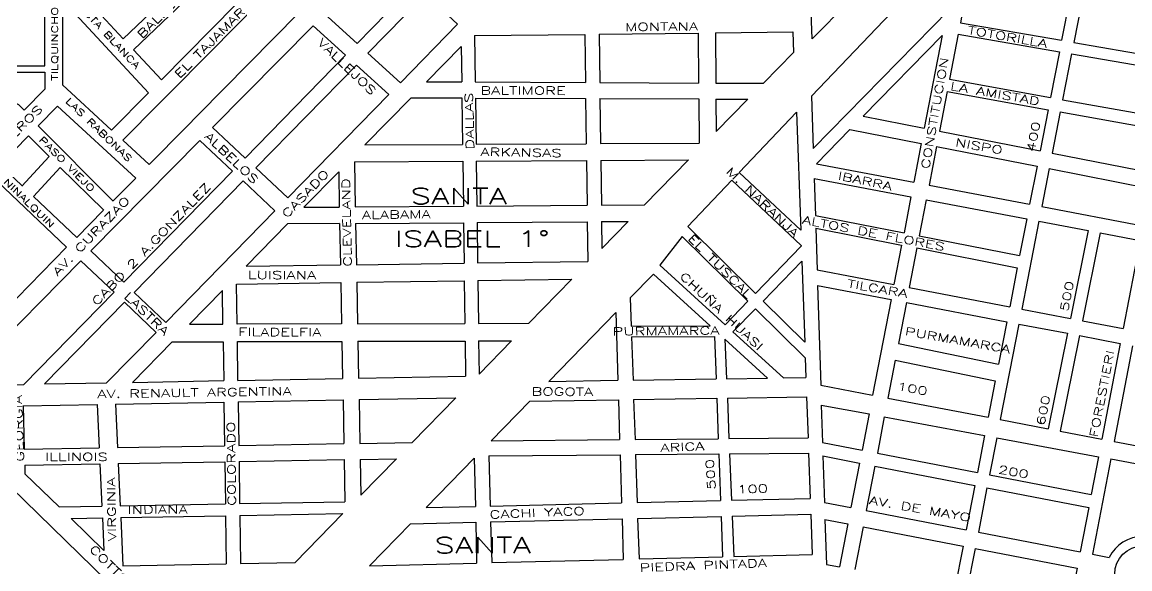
# Model space of a CAD drawing. Header units: millimetres. Extents: x 4374322 to 4409026, y 6503580 to 6534206.
# Drawn here: x 4382578 to 4383962, y 6517834 to 6518517 of the extents above; entities that cross this region are included whole.
import ezdxf

# ---------------------------------------------------------------- set-up
doc = ezdxf.new("R2010")
doc.units = ezdxf.units.MM
for name, color, linetype in [('LINEA CALLE', 252, 'Continuous'), ('NOMBRE BARRIO', 8, 'Continuous'), ('NOMBRE CALLE', 252, 'Continuous')]:
    doc.layers.add(name, color=color, linetype=linetype)
doc.styles.add('ROMANS', font='romans')

msp = doc.modelspace()

# ---------------------------------------------------------------- linework, layer by layer
at = {"layer": 'LINEA CALLE', "transparency": 33554687}
for p, q in [((4382996.2, 6518490.4), (4383068.3, 6518564.1)), ((4383698.7, 6518566.2), (4383564.1, 6518424.6)), ((4383009.6, 6518478.2), (4383081.6, 6518551.8)), ((4383121.7, 6518514.5), (4383081.6, 6518551.8)), ((4383886.8, 6518547.6), (4383876.5, 6518494.4)), ((4383902, 6518544.9), (4383891.6, 6518491.8)), ((4382955.5, 6518527.3), (4382996.2, 6518490.4)), ((4383736.1, 6518532.4), (4383566.2, 6518359)), ((4383050.2, 6518441.4), (4383121.7, 6518514.5)), ((4383751.8, 6518525.7), (4383750, 6518516.4)), ((4383750, 6518516.4), (4383876.5, 6518494.4)), ((4382941.1, 6518512.6), (4382981.8, 6518475.7)), ((4383142.9, 6518500.2), (4383280.6, 6518501.8)), ((4383142.9, 6518500.2), (4383143.7, 6518442.3)), ((4383280.6, 6518501.8), (4383281.4, 6518441.7)), ((4383298.5, 6518502.1), (4383422.4, 6518503.5)), ((4383298.5, 6518502.1), (4383299.3, 6518441.6)), ((4383422.4, 6518503.5), (4383422.9, 6518441)), ((4383443.8, 6518503.8), (4383540.4, 6518504.9)), ((4383443.8, 6518503.8), (4383444.3, 6518440.9)), ((4383540.4, 6518504.9), (4383541.4, 6518479.2)), ((4383727, 6518500.5), (4383628.3, 6518399.7)), ((4383727, 6518500.5), (4383704.7, 6518384.7)), ((4383747.2, 6518502.1), (4383736.3, 6518445.7)), ((4383747.2, 6518502.1), (4383873.7, 6518480.1)), ((4383083, 6518442.6), (4383126.2, 6518486.8)), ((4383126.2, 6518486.8), (4383126.8, 6518442.4)), ((4383891.6, 6518491.8), (4384017.7, 6518469.9)), ((4383009.6, 6518478.2), (4383050.2, 6518441.4)), ((4383541.4, 6518479.2), (4383503.8, 6518440.7)), ((4383873.7, 6518480.1), (4383862.5, 6518422.9)), ((4383888.8, 6518477.5), (4383877.7, 6518420.2)), ((4383888.8, 6518477.5), (4384015, 6518455.6)), ((4382995.2, 6518463.5), (4383035.7, 6518426.7)), ((4383736.3, 6518445.7), (4383862.5, 6518422.9)), ((4383083, 6518442.6), (4383126.8, 6518442.4)), ((4383143.7, 6518442.3), (4383281.4, 6518441.7)), ((4383299.3, 6518441.6), (4383422.9, 6518441)), ((4383444.3, 6518440.9), (4383503.8, 6518440.7)), ((4383733.4, 6518430.4), (4383723.8, 6518381)), ((4383733.4, 6518430.4), (4383859.5, 6518407.7)), ((4383005.8, 6518363.7), (4383063.6, 6518422.7)), ((4383063.6, 6518422.7), (4383127.1, 6518422.4)), ((4383127.1, 6518422.4), (4383127.9, 6518364.4)), ((4383143.9, 6518422.3), (4383281.7, 6518421.7)), ((4383143.9, 6518422.3), (4383144.7, 6518364.5)), ((4383281.7, 6518421.7), (4383282.5, 6518365.2)), ((4383299.6, 6518421.6), (4383300.3, 6518365.3)), ((4383299.6, 6518421.6), (4383423.1, 6518421.1)), ((4383423.1, 6518421.1), (4383423.5, 6518366)), ((4383444.5, 6518421), (4383444.8, 6518380.3)), ((4383444.5, 6518421), (4383484.4, 6518420.8)), ((4383484.4, 6518420.8), (4383444.8, 6518380.3)), ((4383564.1, 6518424.6), (4383566.2, 6518359)), ((4383877.7, 6518420.2), (4384003.8, 6518397.4)), ((4383545.2, 6518404.7), (4383473.5, 6518329.4)), ((4383545.2, 6518404.7), (4383550.4, 6518257.2)), ((4383859.5, 6518407.7), (4383849.5, 6518356.3)), ((4383874.7, 6518404.9), (4383864.6, 6518353.3)), ((4383874.7, 6518404.9), (4384000.9, 6518382.2)), ((4383628.3, 6518399.7), (4383704.7, 6518384.7)), ((4383612, 6518383.1), (4383570, 6518340.2)), ((4383612, 6518383.1), (4383701, 6518365.6)), ((4383723.8, 6518381), (4383849.5, 6518356.3)), ((4383005.8, 6518363.7), (4383127.9, 6518364.4)), ((4383144.7, 6518364.5), (4383282.5, 6518365.2)), ((4383300.3, 6518365.3), (4383423.5, 6518366)), ((4383701, 6518365.6), (4383691.6, 6518317.1)), ((4383720.1, 6518361.8), (4383710.8, 6518313.4)), ((4383720.1, 6518361.8), (4383845.8, 6518337.1)), ((4383864.6, 6518353.3), (4383990.6, 6518328.6)), ((4382992.8, 6518342.6), (4383128.1, 6518343.3)), ((4382992.8, 6518342.6), (4382993.9, 6518286.2)), ((4383128.1, 6518343.3), (4383128.9, 6518287.2)), ((4383145, 6518343.4), (4383282.7, 6518344.2)), ((4383145, 6518343.4), (4383145.7, 6518287.3)), ((4383282.7, 6518344.2), (4383283.5, 6518288.3)), ((4383300.6, 6518344.3), (4383410.1, 6518344.9)), ((4383300.6, 6518344.3), (4383301.4, 6518288.5)), ((4383410.1, 6518344.9), (4383355.4, 6518288.9)), ((4383570, 6518340.2), (4383691.6, 6518317.1)), ((4383845.8, 6518337.1), (4383836.5, 6518289.5)), ((4383860.9, 6518334.2), (4383851.6, 6518286.6)), ((4383860.9, 6518334.2), (4383986.9, 6518309.4)), ((4382973.1, 6518330.2), (4382973.9, 6518286.1)), ((4383464.3, 6518319.6), (4383409.2, 6518261.7)), ((4383464.3, 6518319.6), (4383551.1, 6518238.1)), ((4383473.5, 6518329.4), (4383550.4, 6518257.2)), ((4383567.3, 6518321.9), (4383568.8, 6518275.7)), ((4383567.3, 6518321.9), (4383688.1, 6518298.9)), ((4383710.8, 6518313.4), (4383836.5, 6518289.5)), ((4383688.1, 6518298.9), (4383679.5, 6518254)), ((4383707.3, 6518295.2), (4383698.6, 6518250.2)), ((4383707.3, 6518295.2), (4383833, 6518271.3)), ((4382993.9, 6518286.2), (4383128.9, 6518287.2)), ((4383145.7, 6518287.3), (4383283.5, 6518288.3)), ((4383301.4, 6518288.5), (4383355.4, 6518288.9)), ((4383851.6, 6518286.6), (4383978, 6518262.6)), ((4382974.3, 6518265.4), (4382975.3, 6518213.7)), ((4382994.3, 6518265.6), (4383129.2, 6518266.5)), ((4382994.3, 6518265.6), (4382995.3, 6518214)), ((4383129.2, 6518266.5), (4383129.8, 6518216)), ((4383146, 6518266.7), (4383283.8, 6518267.7)), ((4383146, 6518266.7), (4383146.7, 6518216.2)), ((4383283.8, 6518267.7), (4383284.5, 6518218.2)), ((4383301.6, 6518267.8), (4383335, 6518268.1)), ((4383301.6, 6518267.8), (4383302.1, 6518234.4)), ((4383335, 6518268.1), (4383302.1, 6518234.4)), ((4383568.8, 6518275.7), (4383679.5, 6518254)), ((4383833, 6518271.3), (4383824, 6518225.5)), ((4383848.1, 6518268.4), (4383826.7, 6518158.6)), ((4383848.1, 6518268.4), (4383909.5, 6518256.7)), ((4383409.2, 6518261.7), (4383493.8, 6518178)), ((4383569.3, 6518259.7), (4383570.9, 6518207.6)), ((4383569.3, 6518259.7), (4383676.5, 6518238.6)), ((4383698.6, 6518250.2), (4383824, 6518225.5)), ((4383909.5, 6518256.7), (4383887.4, 6518146.9)), ((4383924.6, 6518253.9), (4383902.6, 6518144)), ((4383924.6, 6518253.9), (4383974.5, 6518244.4)), ((4383402.5, 6518249.4), (4383374.2, 6518213.4)), ((4383402.5, 6518249.4), (4383484.4, 6518168.4)), ((4383551.1, 6518237), (4383493.8, 6518178)), ((4383551.1, 6518238.1), (4383551.1, 6518237)), ((4383676.5, 6518238.6), (4383667, 6518189.2)), ((4383974.5, 6518244.4), (4383953.3, 6518134.3)), ((4383695.6, 6518234.9), (4383686.1, 6518185.5)), ((4383695.6, 6518234.9), (4383821.1, 6518210.2)), ((4382995.3, 6518214), (4383129.8, 6518216)), ((4383146.7, 6518216.2), (4383284.5, 6518218.2)), ((4383374.2, 6518213.4), (4383455.9, 6518139)), ((4383551.8, 6518218.3), (4383503.4, 6518168.6)), ((4383551.8, 6518218.3), (4383555.4, 6518117.2)), ((4383821.1, 6518210.2), (4383811.6, 6518161.5)), ((4383147, 6518194.3), (4383264.6, 6518196)), ((4383264.6, 6518196), (4383210.6, 6518140.8)), ((4383366.3, 6518202.4), (4383337.5, 6518172.8)), ((4383366.3, 6518202.4), (4383437.3, 6518137.8)), ((4383570.9, 6518207.6), (4383667, 6518189.2)), ((4382975.7, 6518191.8), (4382976.7, 6518140.1)), ((4382995.7, 6518192.1), (4383130.1, 6518194)), ((4382995.7, 6518192.1), (4382996.7, 6518140.2)), ((4383130.1, 6518194), (4383130.8, 6518140.6)), ((4383147, 6518194.3), (4383147.7, 6518140.6)), ((4383571.5, 6518188.1), (4383575.4, 6518063.5)), ((4383571.5, 6518188.1), (4383663.4, 6518170.5)), ((4383686.1, 6518185.5), (4383811.6, 6518161.5)), ((4383337.5, 6518172.8), (4383338.7, 6518137.2)), ((4383484.4, 6518168.4), (4383455.9, 6518139)), ((4383503.4, 6518168.6), (4383555.4, 6518117.2)), ((4383663.4, 6518170.5), (4383640.3, 6518051.1)), ((4383682.5, 6518166.8), (4383672.6, 6518115.6)), ((4383682.5, 6518166.8), (4383807.9, 6518142.8)), ((4383319.5, 6518154.3), (4383235.9, 6518068.3)), ((4383319.5, 6518154.3), (4383322, 6518069.6)), ((4383494, 6518159), (4383465.8, 6518130)), ((4383494, 6518159), (4383556.1, 6518097.6)), ((4383826.7, 6518158.6), (4383887.4, 6518146.9)), ((4382996.7, 6518140.2), (4383130.8, 6518140.6)), ((4383147.7, 6518140.6), (4383210.6, 6518140.8)), ((4383807.9, 6518142.8), (4383797.6, 6518089.8)), ((4383823, 6518139.9), (4383799.8, 6518020.5)), ((4383823, 6518139.9), (4383883.6, 6518128.3)), ((4383902.6, 6518144), (4383953.3, 6518134.3)), ((4383338.7, 6518137.2), (4383437.3, 6518137.8)), ((4383465.8, 6518130), (4383528.8, 6518072.6)), ((4383883.6, 6518128.3), (4383859.7, 6518009)), ((4383898.8, 6518125.4), (4383874.8, 6518006.1)), ((4383898.8, 6518125.4), (4383949.7, 6518115.6)), ((4382977.1, 6518118.2), (4382978, 6518072)), ((4382997.1, 6518118.3), (4383131.1, 6518118.6)), ((4382997.1, 6518118.3), (4382998, 6518072.3)), ((4383131.1, 6518118.6), (4383131.7, 6518074.9)), ((4383148, 6518118.7), (4383189.1, 6518118.8)), ((4383148, 6518118.7), (4383148.5, 6518077.3)), ((4383189.1, 6518118.8), (4383148.5, 6518077.3)), ((4383339.1, 6518123.8), (4383442.8, 6518124.4)), ((4383339.1, 6518123.8), (4383340.9, 6518069.9)), ((4383442.8, 6518124.4), (4383444.7, 6518071.4)), ((4383455.8, 6518120.9), (4383457.8, 6518071.6)), ((4383455.8, 6518120.9), (4383509.1, 6518072.3)), ((4383672.6, 6518115.6), (4383797.6, 6518089.8)), ((4383949.7, 6518115.6), (4383926.8, 6517996.1)), ((4383964.9, 6518112.7), (4383942, 6517993.2)), ((4383556.1, 6518097.6), (4383556.9, 6518073)), ((4383668.6, 6518094.7), (4383659.5, 6518047.4)), ((4383668.6, 6518094.7), (4383793.5, 6518068.9)), ((4382847.2, 6518069.5), (4382978, 6518072)), ((4382998, 6518072.3), (4383131.7, 6518074.9)), ((4383340.9, 6518069.9), (4383444.7, 6518071.4)), ((4383457.8, 6518071.6), (4383509.1, 6518072.3)), ((4383528.8, 6518072.6), (4383556.9, 6518073)), ((4382536.6, 6518063.7), (4382579.8, 6518064.5)), ((4382605.6, 6518065), (4382683.1, 6518066.4)), ((4382715.5, 6518067), (4382829.4, 6518069.2)), ((4383235.9, 6518068.3), (4383322, 6518069.6)), ((4383575.4, 6518063.5), (4383640.3, 6518051.1)), ((4383793.5, 6518068.9), (4383784.7, 6518023.4)), ((4382694.4, 6518039.6), (4382829.7, 6518042.2)), ((4382829.7, 6518042.2), (4382830.5, 6517987.8)), ((4382847.5, 6518042.5), (4382978.5, 6518045)), ((4382847.5, 6518042.5), (4382848.3, 6517988.2)), ((4382978.5, 6518045), (4382979.5, 6517990.5)), ((4382998.5, 6518045.4), (4383119.5, 6518047.6)), ((4382998.5, 6518045.4), (4382999.5, 6517990.8)), ((4383119.5, 6518047.6), (4383065.1, 6517992)), ((4383211.9, 6518043.7), (4383163.7, 6517994.1)), ((4383211.9, 6518043.7), (4383322.7, 6518045.3)), ((4383322.7, 6518045.3), (4383324.2, 6517995.5)), ((4383341.7, 6518045.6), (4383445.6, 6518047.1)), ((4383341.7, 6518045.6), (4383343.4, 6517995.7)), ((4383445.6, 6518047.1), (4383447.4, 6517996.6)), ((4383458.8, 6518047.3), (4383557.8, 6518048.8)), ((4383458.8, 6518047.3), (4383460.8, 6517996.7)), ((4383557.8, 6518048.8), (4383559.6, 6517997.6)), ((4383659.5, 6518047.4), (4383784.7, 6518023.4)), ((4382578.8, 6518037.5), (4382671.4, 6518039.2)), ((4382578.8, 6518037.5), (4382580.3, 6517983.4)), ((4382671.4, 6518039.2), (4382673.9, 6517985.1)), ((4382694.4, 6518039.6), (4382696.8, 6517985.5)), ((4383576.2, 6518038.6), (4383577.7, 6517992)), ((4383576.2, 6518038.6), (4383635.8, 6518027.5)), ((4383635.8, 6518027.5), (4383627.1, 6517982.4)), ((4383654.9, 6518023.9), (4383646.2, 6517978.7)), ((4383654.9, 6518023.9), (4383780.2, 6518000.6)), ((4383799.8, 6518020.5), (4383859.7, 6518009)), ((4383874.8, 6518006.1), (4383926.8, 6517996.1)), ((4382502.1, 6517995.5), (4382792.6, 6517713.2)), ((4382696.8, 6517985.5), (4382830.5, 6517987.8)), ((4382848.3, 6517988.2), (4382979.5, 6517990.5)), ((4382999.5, 6517990.8), (4383065.1, 6517992)), ((4383163.7, 6517994.1), (4383324.2, 6517995.5)), ((4383343.4, 6517995.7), (4383447.4, 6517996.6)), ((4383460.8, 6517996.7), (4383559.6, 6517997.6)), ((4383577.7, 6517992), (4383627.1, 6517982.4)), ((4383780.2, 6518000.6), (4383771.2, 6517954.5)), ((4383795.3, 6517997.8), (4383786.3, 6517951.5)), ((4383795.3, 6517997.8), (4383922.6, 6517974.1)), ((4383942, 6517993.2), (4383998.5, 6517982.4)), ((4382580.3, 6517983.4), (4382673.9, 6517985.1)), ((4383160.6, 6517975.1), (4383324.8, 6517976.5)), ((4383160.6, 6517975.1), (4383162.4, 6517912.5)), ((4383324.8, 6517976.5), (4383326.6, 6517916.4)), ((4383344, 6517976.7), (4383448.1, 6517977.6)), ((4383344, 6517976.7), (4383346, 6517916.9)), ((4383448.1, 6517977.6), (4383450.2, 6517919.4)), ((4383461.6, 6517977.7), (4383560.3, 6517978.6)), ((4383461.6, 6517977.7), (4383464, 6517919.7)), ((4383560.3, 6517978.6), (4383562.2, 6517922)), ((4383578.2, 6517975.1), (4383580, 6517917)), ((4383578.2, 6517975.1), (4383623.9, 6517966.2)), ((4383646.2, 6517978.7), (4383771.2, 6517954.5)), ((4383922.6, 6517974.1), (4383913.5, 6517926.9)), ((4382580.8, 6517963.4), (4382674.8, 6517965.1)), ((4382580.8, 6517963.4), (4382581.1, 6517952.9)), ((4382674.8, 6517965.1), (4382677.2, 6517912.4)), ((4382697.7, 6517965.5), (4382830.8, 6517967.8)), ((4382697.7, 6517965.5), (4382700.1, 6517912.8)), ((4382830.8, 6517967.8), (4382831.5, 6517915.2)), ((4382848.6, 6517968.2), (4382979.9, 6517970.5)), ((4382848.6, 6517968.2), (4382849.3, 6517915.5)), ((4382979.9, 6517970.5), (4382980.9, 6517917.9)), ((4382999.9, 6517970.8), (4383045.2, 6517971.6)), ((4382999.9, 6517970.8), (4383000.7, 6517926.1)), ((4383045.2, 6517971.6), (4383000.7, 6517926.1)), ((4383142.5, 6517972.4), (4383082.5, 6517910.6)), ((4383142.5, 6517972.4), (4383143.9, 6517912.1)), ((4383623.9, 6517966.2), (4383613.2, 6517910.6)), ((4383643.1, 6517962.5), (4383632.3, 6517906.9)), ((4383643.1, 6517962.5), (4383768.1, 6517938.3)), ((4383937.8, 6517971.3), (4383915, 6517852.3)), ((4383937.8, 6517971.3), (4383994.4, 6517960.7)), ((4382581.1, 6517952.9), (4382623.8, 6517911.4)), ((4383786.3, 6517951.5), (4383913.5, 6517926.9)), ((4383768.1, 6517938.3), (4383757.2, 6517882.8)), ((4383783.2, 6517935.4), (4383772.4, 6517879.9)), ((4383783.2, 6517935.4), (4383910.4, 6517910.7)), ((4382849.3, 6517915.5), (4382980.9, 6517917.9)), ((4383346, 6517916.9), (4383450.2, 6517919.4)), ((4383464, 6517919.7), (4383562.2, 6517922)), ((4382623.8, 6517911.4), (4382677.2, 6517912.4)), ((4382700.1, 6517912.8), (4382831.5, 6517915.2)), ((4383082.5, 6517910.6), (4383143.9, 6517912.1)), ((4383162.4, 6517912.5), (4383326.6, 6517916.4)), ((4383580, 6517917), (4383613.2, 6517910.6)), ((4383632.3, 6517906.9), (4383757.2, 6517882.8)), ((4383910.4, 6517910.7), (4383899.8, 6517855.2)), ((4382638.7, 6517896.9), (4382677.8, 6517897.6)), ((4382638.7, 6517896.9), (4382679.7, 6517857.1)), ((4382677.8, 6517897.6), (4382679.7, 6517857.1)), ((4382700.8, 6517898), (4382831.7, 6517900.4)), ((4382700.8, 6517898), (4382703.5, 6517837.6)), ((4382831.7, 6517900.4), (4382832.5, 6517840.3)), ((4382849.5, 6517900.7), (4382978.2, 6517903.1)), ((4382849.5, 6517900.7), (4382850.3, 6517840.7)), ((4382978.2, 6517903.1), (4382918.6, 6517842.1)), ((4383062.7, 6517890.3), (4383011.7, 6517837.9)), ((4383062.7, 6517890.3), (4383144.4, 6517892.3)), ((4383144.4, 6517892.3), (4383145.5, 6517841.3)), ((4383163, 6517892.7), (4383327.2, 6517896.6)), ((4383163, 6517892.7), (4383164.5, 6517841.8)), ((4383327.2, 6517896.6), (4383328.7, 6517845.9)), ((4383346.7, 6517897.1), (4383450.9, 6517899.5)), ((4383346.7, 6517897.1), (4383348.4, 6517846.4)), ((4383450.9, 6517899.5), (4383452.7, 6517849)), ((4383464.8, 6517899.9), (4383562.9, 6517902.2)), ((4383464.8, 6517899.9), (4383466.8, 6517849.4)), ((4383562.9, 6517902.2), (4383564.7, 6517851.9)), ((4383580.7, 6517895.6), (4383582.5, 6517839.6)), ((4383580.7, 6517895.6), (4383609.3, 6517890.1)), ((4383609.3, 6517890.1), (4383598.9, 6517836.6)), ((4383628.4, 6517886.4), (4383618.1, 6517833)), ((4383628.4, 6517886.4), (4383753.3, 6517862.3)), ((4383772.4, 6517879.9), (4383899.8, 6517855.2)), ((4383753.3, 6517862.3), (4383743, 6517809.8)), ((4383348.4, 6517846.4), (4383452.7, 6517849)), ((4383466.8, 6517849.4), (4383564.7, 6517851.9)), ((4383768.4, 6517859.4), (4383758.2, 6517807)), ((4383768.4, 6517859.4), (4383895.8, 6517834.8)), ((4383915, 6517852.3), (4383935.8, 6517848.3)), ((4382703.5, 6517837.6), (4382832.5, 6517840.3)), ((4382850.3, 6517840.7), (4382918.6, 6517842.1)), ((4383011.7, 6517837.9), (4383145.5, 6517841.3)), ((4383164.5, 6517841.8), (4383328.7, 6517845.9)), ((4383582.5, 6517839.6), (4383598.9, 6517836.6)), ((4383895.8, 6517834.8), (4383885.9, 6517783.3))]:
    msp.add_line(p, q, dxfattribs=at)
for points in [[(4383561.3, 6518583.5), (4383598.4, 6518585.9), (4383672, 6518660.9), (4383701, 6518634), (4383564.7, 6518496.1)], [(4382704, 6518496.3), (4382628.1, 6518578.1), (4382628.1, 6518603.9), (4382643.1, 6518618.7), (4382737.9, 6518528.8)], [(4382842.2, 6518602.4), (4382876.3, 6518571.5), (4382751.5, 6518445.1), (4382716.8, 6518482.5)], [(4382765.3, 6518432.2), (4382749.3, 6518416), (4382703.3, 6518369.5), (4382736.3, 6518339.2), (4382782, 6518385.4), (4382798.1, 6518401.7), (4382923.5, 6518528.6), (4382890.2, 6518558.8)], [(4382689.4, 6518382.2), (4382735.5, 6518428.9), (4382628, 6518544.7), (4382627.9, 6518438.6)], [(4382663.2, 6518231.3), (4382704.5, 6518192), (4382840.4, 6518331), (4382799.4, 6518369.2)], [(4382853.6, 6518318.6), (4382717.6, 6518179.4), (4382757, 6518141.8), (4382893.5, 6518281.3)], [(4382786.6, 6518139.6), (4382828.4, 6518139.7), (4382827.8, 6518181.8)]]:
    msp.add_lwpolyline(points, close=True, dxfattribs=at)
for points in [[(4382606, 6518569.9), (4382566.9, 6518554, 0.305065), (4382565.1, 6518551.2), (4382565.1, 6518465.5, 0.414214), (4382568.1, 6518462.5), (4382605.9, 6518462.5), (4382606, 6518569.9)], [(4382580.1, 6518407.2), (4382573.3, 6518413.7, 0.191937), (4382569.8, 6518415.1), (4382500.3, 6518415.1, -0.414214), (4382495.3, 6518420.1), (4382495.3, 6518449.5, -0.414214), (4382500.3, 6518454.5), (4382605.9, 6518454.5), (4382605.8, 6518433.2), (4382580.1, 6518407.2)]]:
    msp.add_lwpolyline(points, format="xyb", dxfattribs=at)
for points in [[(4382941.1, 6518512.6), (4382815.4, 6518385.4), (4382856.3, 6518347.3), (4382981.8, 6518475.7)], [(4382995.2, 6518463.5), (4382869.5, 6518334.9), (4382909.4, 6518297.6), (4383035.7, 6518426.7)], [(4382691.3, 6518293.6), (4382597.7, 6518387.4), (4382621.9, 6518411.9), (4382719.6, 6518322.3), (4382691.1, 6518293.8)], [(4382577.5, 6518312.5), (4382549.8, 6518338.8), (4382585.4, 6518375), (4382611.4, 6518349.3), (4382577, 6518312)], [(4382678.9, 6518281.6), (4382645.8, 6518247.8), (4382591.7, 6518299.1), (4382625.2, 6518335.5), (4382679.6, 6518282.3)], [(4382973.1, 6518330.2), (4382929.5, 6518285.7), (4382973.9, 6518286.1)], [(4382974.3, 6518265.4), (4382909.2, 6518264.9), (4382857.4, 6518212), (4382975.3, 6518213.7)], [(4382579.8, 6518064.5), (4382692.4, 6518179.6), (4382651.1, 6518219), (4382525.8, 6518092.2)], [(4382976.7, 6518140.1), (4382846.2, 6518139.8), (4382845.5, 6518189.9), (4382975.7, 6518191.8)], [(4382683.1, 6518066.4), (4382744.9, 6518129.5), (4382705.5, 6518167.1), (4382605.6, 6518065)], [(4382715.5, 6518067), (4382765, 6518117.6), (4382828.7, 6518117.8), (4382829.4, 6518069.2)], [(4382847.2, 6518069.5), (4382846.5, 6518117.9), (4382977.1, 6518118.2)]]:
    msp.add_lwpolyline(points, dxfattribs=at)
msp.add_lwpolyline([(4382481.6, 6518120.8), (4382477.3, 6518282.2), (4382508.7, 6518298.8), (4382529.4, 6518318.3), (4382537.6, 6518326.5), (4382633.1, 6518236.1), (4382509.2, 6518109.2, 0.114867)], format="xyb", close=True, dxfattribs=at)
msp.add_circle((4383977.9, 6517827.5), 35.1, dxfattribs=at)
msp.add_arc((4383977.9, 6517827.5), 47, 89.9185, 153.7574, dxfattribs=at)

# ---------------------------------------------------------------- texts
at = {"layer": 'NOMBRE BARRIO', "transparency": 33554687, "style": 'ROMANS', "width": 1.5}
for s, p in [('SANTA', (4383062.9, 6518289.8)), ('ISABEL 1%%d', (4383043.2, 6518236.3)), ('SANTA', (4383092.8, 6517853.5))]:
    msp.add_text(s, height=20, dxfattribs=at).set_placement(p)
at = {"layer": 'NOMBRE CALLE', "transparency": 33554687, "style": 'ROMANS', "width": 1.5}
for s, height, rotation, p in [('BALLESTEROS', 10, 45, (4382727.4, 6518495.8)), ('CUESTA BLANCA', 8, 313, (4382632.4, 6518551.4)), ('TILQUINCHO', 8, 90, (4382622.3, 6518443.7)), ('EL TAJAMAR', 10, 45, (4382774.2, 6518446.2)), ('MONTANA', 10, 0.6278, (4383331, 6518505.9)), ('TOTORILLA', 10, 350, (4383758.3, 6518502.5)), ('VALLEJOS', 10, 316.1466, (4382945.9, 6518490.6)), ('CONSTITUCION', 10, 80, (4383710.6, 6518332.8)), ('BALTIMORE', 10, 359.9248, (4383150.1, 6518426.6)), ('LA AMISTAD', 10, 350, (4383736.7, 6518432.6)), ('LAS RABONAS', 8, 316.1466, (4382631.2, 6518417.6)), ('DALLAS', 10, 91.3607, (4383142.3, 6518357.9)), ('BALLESTEROS', 10, 45, (4382508.6, 6518312.1)), ('400', 10, 79, (4383842.5, 6518354)), ('ALBELOS', 10, 316.5035, (4382804.6, 6518373.3)), ('PASO VIEJO', 8, 315.1466, (4382597.9, 6518369.4)), ('NISPO', 10, 350, (4383743, 6518362.3)), ('ARKANSAS', 10, 358.9907, (4383150, 6518350.2)), ('M. NARANJA', 10, 316, (4383456.4, 6518329.7)), ('NINALQUIN', 8, 316.1466, (4382553.6, 6518316.7)), ('CASADO', 10, 46, (4382908.3, 6518271.4)), ('CLEVELAND', 10, 91.2011, (4382989.3, 6518211.5)), ('IBARRA', 10, 348.2859, (4383596.2, 6518320.7)), ('CABO 2 A.GONZALEZ', 10, 46, (4382670.8, 6518162)), ('AV. CURAZAO', 10, 46, (4382621.9, 6518199.2)), ('ALABAMA', 10, 0.7796, (4383002.1, 6518271.1)), ('ALTOS DE FLORES', 10, 349, (4383551.6, 6518265.7)), ('EL TUSCAL', 10, 315, (4383408.7, 6518246)), ('LUISIANA', 10, 359.8271, (4382859.6, 6518196.2)), ('CHUÑA HUASI', 10, 317, (4383398.4, 6518198.5)), ('TILCARA', 10, 350, (4383607.8, 6518185.9)), ('500', 10, 79, (4383884.3, 6518154.8)), ('LASTRA', 10, 316.1466, (4382704.2, 6518173.7)), ('FILADELFIA', 10, 359.8659, (4382847.4, 6518125)), ('PURMAMARCA', 10, 0.4727, (4383315.3, 6518125.7)), ('PURMAMARCA', 10, 350, (4383679.9, 6518126.3)), ('FORESTIERI', 10, 79, (4383921.2, 6517997.5)), ('AV. RENAULT ARGENTINA', 10, 0.8636, (4382671.5, 6518047.4)), ('BOGOTA', 10, 359.6716, (4383214, 6518050.6)), ('100', 10, 350, (4383670.1, 6518057.5)), ('GEORGIA', 10, 92.0103, (4382579.9, 6517967.9)), ('600', 10, 79, (4383854.8, 6518012.2)), ('COLORADO', 10, 90.5778, (4382844.5, 6517912.7)), ('ARICA', 10, 2.273, (4383375.1, 6517980.2)), ('ILLINOIS', 10, 359.8905, (4382606.2, 6517969)), ('500', 10, 94, (4383444.2, 6517933.2)), ('200', 10, 350, (4383796.4, 6517953.6)), ('VIRGINIA', 10, 91.1579, (4382695.1, 6517868.6)), ('100', 10, 2.273, (4383471.2, 6517928.1)), ('AV. DE MAYO', 10, 350, (4383635.4, 6517915.2)), ('INDIANA', 10, 0.4262, (4382709.3, 6517902.8)), ('CACHI YACO', 10, 2.273, (4383161.8, 6517896.8)), ('COTTOLENGO', 10, 315.1466, (4382660.8, 6517857.8)), ('PIEDRA PINTADA', 10, 2.273, (4383349.2, 6517830.3))]:
    msp.add_text(s, height=height, rotation=rotation, dxfattribs=at).set_placement(p)

doc.saveas('drawing.dxf')
